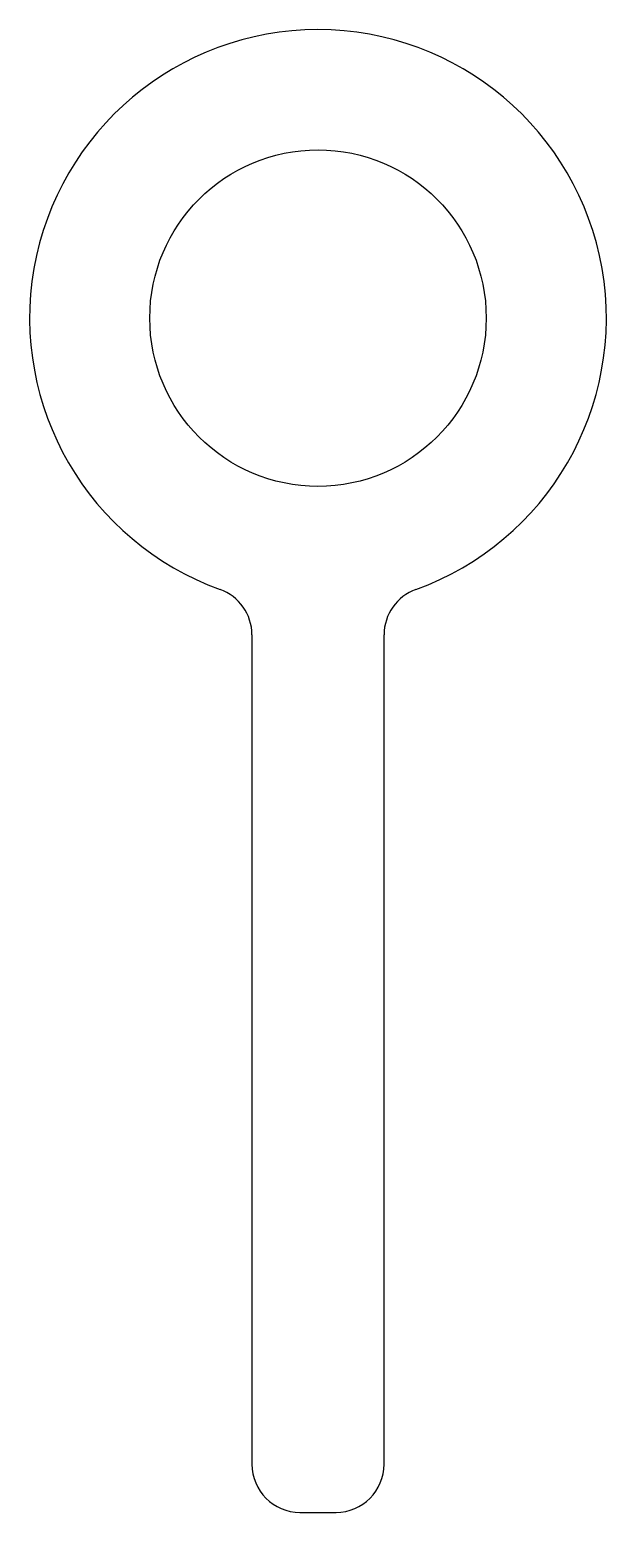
# Model space of a CAD drawing. Header units: millimetres. Extents: x -9.2 to 14.7, y -38 to 23.7.
import ezdxf

# ---------------------------------------------------------------- set-up
doc = ezdxf.new("R2010")
doc.units = ezdxf.units.MM

msp = doc.modelspace()

# ---------------------------------------------------------------- linework, layer by layer
at = {"color": 7, "linetype": 'Continuous', "lineweight": 25}
for p, q in [((0, -1.489), (0, -36)), ((5.5, -36), (5.5, -1.489)), ((2, -38), (3.5, -38))]:
    msp.add_line(p, q, dxfattribs=at)
msp.add_circle((2.75, 11.681), 7, dxfattribs=at)
for centre, radius, start, end in [((2.75, 11.681), 12, 289.83336, 250.16664), ((-2, -1.489), 2, 0, 70.16664), ((7.5, -1.489), 2, 109.83336, 180), ((2, -36), 2, 180, 270), ((3.5, -36), 2, 270, 0)]:
    msp.add_arc(centre, radius, start, end, dxfattribs=at)

doc.saveas('drawing.dxf')
